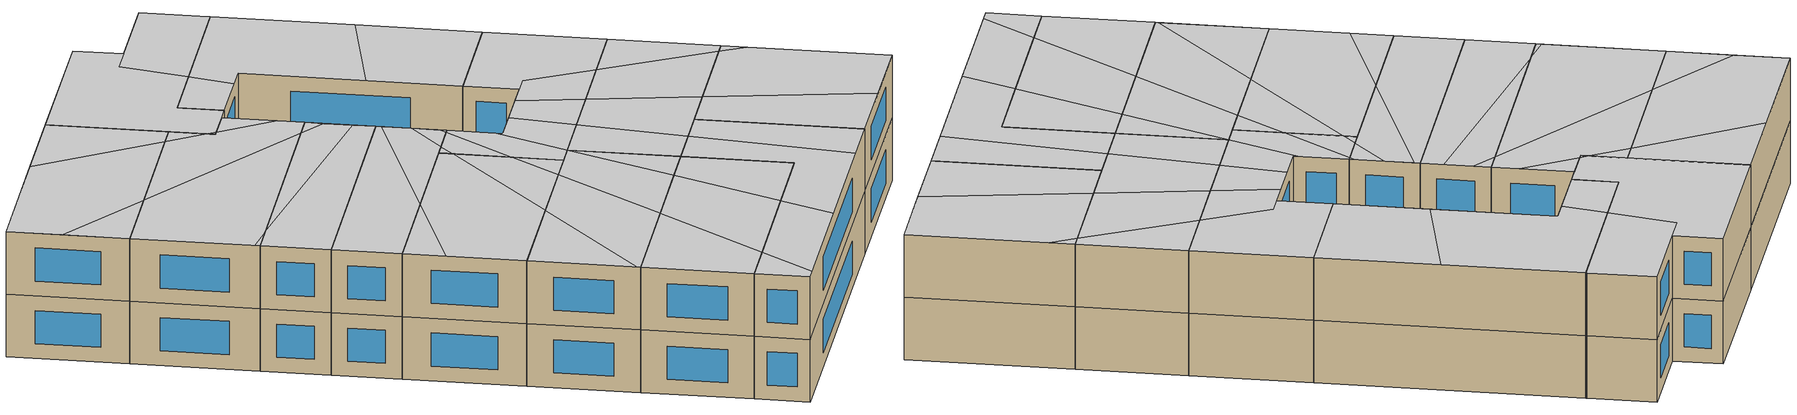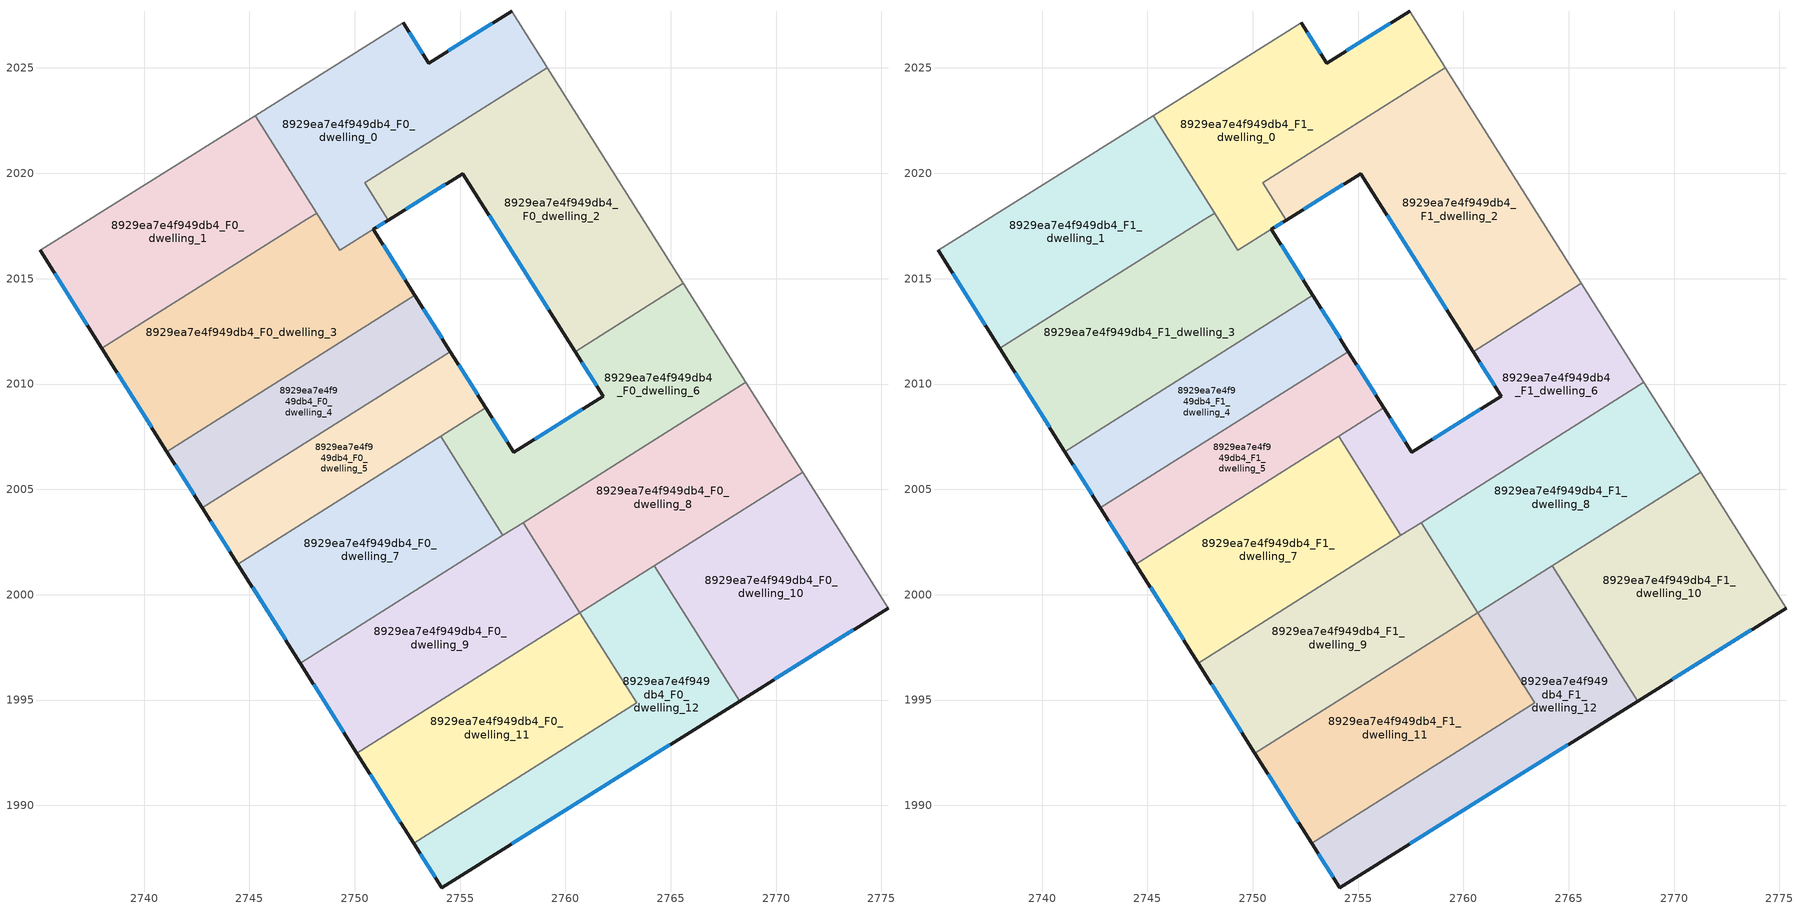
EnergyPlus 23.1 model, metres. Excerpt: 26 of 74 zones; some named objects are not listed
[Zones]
8929ea7e4f949db4_F0_dwelling_0
 floor ground (EU_floor_Construction): 2757.45,2027.7 2759.12,2025.06 2759.15,2025.02 2750.48,2019.55 2751.59,2017.78 2749.3,2016.35 2745.27,2022.74 2752.31,2027.16 2753.52,2025.24 z0
 wall outside (EU_wall_Construction): 2757.45,2027.7 2753.52,2025.24 2752.31,2027.16 / 2750.89,2017.34 2751.59,2017.78 z0:3
 wall adiabatic (EU_wall_Construction): 2752.31,2027.16 2745.27,2022.74 / 2759.15,2025.02 2759.12,2025.06 2757.45,2027.7 z0:3
 wall to 8929ea7e4f949db4_F0_dwelling_2 (EU_wall_Construction): 2751.59,2017.78 2750.48,2019.55 2759.15,2025.02 z0:3
 wall to 8929ea7e4f949db4_F0_dwelling_3 (EU_wall_Construction): 2748.19,2018.11 2749.3,2016.35 2750.89,2017.34 z0:3
 wall to 8929ea7e4f949db4_F0_dwelling_1 (EU_wall_Construction): 2745.27,2022.74 2748.19,2018.11 z0:3
 window (EU_Window_Construction): 2753.23,2025.69 2752.6,2026.7 / 2756.53,2027.12 2754.44,2025.81 / 2751.05,2017.44 2751.43,2017.68 z0.7:2.3
8929ea7e4f949db4_F0_dwelling_1
 floor ground (EU_floor_Construction): 2745.27,2022.74 2748.19,2018.11 2738,2011.69 2735.06,2016.35 z0
 wall outside (EU_wall_Construction): 2735.06,2016.35 2738,2011.69 z0:3
 wall adiabatic (EU_wall_Construction): 2745.27,2022.74 2735.06,2016.35 z0:3
 wall to 8929ea7e4f949db4_F0_dwelling_3 (EU_wall_Construction): 2738,2011.69 2747.72,2017.82 / 2747.73,2017.82 2748.19,2018.11 z0:3
 window (EU_Window_Construction): 2735.75,2015.26 2737.31,2012.79 z0.7:2.3
8929ea7e4f949db4_F0_dwelling_10
 floor ground (EU_floor_Construction): 2771.26,2005.8 2775.31,1999.37 2768.27,1994.95 2764.22,2001.37 z0
 wall outside (EU_wall_Construction): 2768.27,1994.95 2775.31,1999.37 z0:3
 wall to 8929ea7e4f949db4_F0_dwelling_12 (EU_wall_Construction): 2764.22,2001.37 2768.27,1994.95 z0:3
 wall adiabatic (EU_wall_Construction): 2775.31,1999.37 2771.26,2005.8 z0:3
 wall to 8929ea7e4f949db4_F0_dwelling_8 (EU_wall_Construction): 2771.26,2005.8 2764.22,2001.37 z0:3
 window (EU_Window_Construction): 2769.92,1995.99 2773.66,1998.33 z0.7:2.3
8929ea7e4f949db4_F0_dwelling_11
 floor ground (EU_floor_Construction): 2760.68,1999.14 2763.38,1994.87 2752.8,1988.2 2750.11,1992.48 z0
 wall outside (EU_wall_Construction): 2750.11,1992.48 2752.8,1988.2 z0:3
 wall to 8929ea7e4f949db4_F0_dwelling_12 (EU_wall_Construction): 2752.8,1988.2 2763.38,1994.87 2760.68,1999.14 z0:3
 wall to 8929ea7e4f949db4_F0_dwelling_9 (EU_wall_Construction): 2760.68,1999.14 2750.11,1992.48 z0:3
 window (EU_Window_Construction): 2750.74,1991.47 2752.17,1989.21 z0.7:2.3
8929ea7e4f949db4_F0_dwelling_12
 floor ground (EU_floor_Construction): 2764.22,2001.37 2768.27,1994.95 2754.13,1986.09 2752.8,1988.2 2763.38,1994.87 2760.68,1999.14 z0
 wall outside (EU_wall_Construction): 2752.8,1988.2 2754.13,1986.09 2768.27,1994.95 z0:3
 wall to 8929ea7e4f949db4_F0_dwelling_8 (EU_wall_Construction): 2764.22,2001.37 2760.68,1999.14 z0:3
 window (EU_Window_Construction): 2757.45,1988.17 2764.95,1992.87 / 2753.11,1987.71 2753.82,1986.59 z0.7:2.3
8929ea7e4f949db4_F0_dwelling_2
 floor ground (EU_floor_Construction): 2759.15,2025.02 2765.6,2014.77 2760.47,2011.54 2755.14,2019.99 2751.59,2017.78 2750.48,2019.55 z0
 wall outside (EU_wall_Construction): 2751.59,2017.78 2755.14,2019.99 2760.47,2011.54 z0:3
 wall to 8929ea7e4f949db4_F0_dwelling_6 (EU_wall_Construction): 2760.47,2011.54 2765.6,2014.77 z0:3
 wall adiabatic (EU_wall_Construction): 2765.6,2014.77 2759.15,2025.02 z0:3
 window (EU_Window_Construction): 2756.39,2018.01 2759.21,2013.52 / 2752.43,2018.3 2754.3,2019.47 z0.7:2.3
8929ea7e4f949db4_F0_dwelling_3
 floor ground (EU_floor_Construction): 2750.89,2017.34 2752.86,2014.21 2741.09,2006.79 2738,2011.69 2747.72,2017.82 2748.19,2018.11 2749.3,2016.35 z0
 wall outside (EU_wall_Construction): 2752.86,2014.21 2750.89,2017.34 / 2738,2011.69 2741.09,2006.79 z0:3
 wall to 8929ea7e4f949db4_F0_dwelling_4 (EU_wall_Construction): 2741.09,2006.79 2752.86,2014.21 z0:3
 window (EU_Window_Construction): 2752.4,2014.94 2751.35,2016.6 / 2738.72,2010.54 2740.36,2007.94 z0.7:2.3
8929ea7e4f949db4_F0_dwelling_4
 floor ground (EU_floor_Construction): 2752.86,2014.21 2754.54,2011.54 2742.77,2004.12 2741.09,2006.79 z0
 wall outside (EU_wall_Construction): 2741.09,2006.79 2742.77,2004.12 / 2754.54,2011.54 2752.86,2014.21 z0:3
 wall to 8929ea7e4f949db4_F0_dwelling_5 (EU_wall_Construction): 2742.77,2004.12 2754.54,2011.54 z0:3
 window (EU_Window_Construction): 2741.48,2006.16 2742.37,2004.75 / 2754.15,2012.17 2753.25,2013.58 z0.7:2.3
8929ea7e4f949db4_F0_dwelling_5
 floor ground (EU_floor_Construction): 2754.54,2011.54 2756.23,2008.87 2744.45,2001.45 2742.77,2004.12 z0
 wall outside (EU_wall_Construction): 2742.77,2004.12 2744.45,2001.45 / 2756.23,2008.87 2754.54,2011.54 z0:3
 wall to 8929ea7e4f949db4_F0_dwelling_7 (EU_wall_Construction): 2744.45,2001.45 2754.08,2007.51 z0:3
 wall to 8929ea7e4f949db4_F0_dwelling_6 (EU_wall_Construction): 2754.08,2007.51 2756.23,2008.87 z0:3
 window (EU_Window_Construction): 2743.17,2003.49 2744.06,2002.07 / 2755.83,2009.49 2754.94,2010.91 z0.7:2.3
8929ea7e4f949db4_F0_dwelling_6
 floor ground (EU_floor_Construction): 2765.6,2014.77 2768.56,2010.08 2757.04,2002.81 2754.08,2007.51 2756.23,2008.87 2757.55,2006.77 2761.8,2009.42 2760.47,2011.54 z0
 wall outside (EU_wall_Construction): 2760.47,2011.54 2761.8,2009.42 2757.55,2006.77 2756.23,2008.87 z0:3
 wall adiabatic (EU_wall_Construction): 2768.56,2010.08 2765.6,2014.77 z0:3
 wall to 8929ea7e4f949db4_F0_dwelling_7 (EU_wall_Construction): 2754.08,2007.51 2757.04,2002.81 z0:3
 wall to 8929ea7e4f949db4_F0_dwelling_8 (EU_wall_Construction): 2757.99,2003.41 2768.56,2010.08 z0:3
 wall to 8929ea7e4f949db4_F0_dwelling_9 (EU_wall_Construction): 2757.04,2002.81 2757.99,2003.41 z0:3
 window (EU_Window_Construction): 2760.8,2008.8 2758.55,2007.39 / 2760.78,2011.04 2761.49,2009.92 / 2757.24,2007.26 2756.54,2008.37 z0.7:2.3
8929ea7e4f949db4_F0_dwelling_7
 floor ground (EU_floor_Construction): 2754.08,2007.51 2757.04,2002.81 2747.41,1996.75 2744.45,2001.45 z0
 wall outside (EU_wall_Construction): 2744.45,2001.45 2747.41,1996.75 z0:3
 wall to 8929ea7e4f949db4_F0_dwelling_9 (EU_wall_Construction): 2747.41,1996.75 2757.04,2002.81 z0:3
 window (EU_Window_Construction): 2745.15,2000.34 2746.72,1997.85 z0.7:2.3
8929ea7e4f949db4_F0_dwelling_8
 floor ground (EU_floor_Construction): 2768.56,2010.08 2771.26,2005.8 2760.68,1999.14 2757.99,2003.41 z0
 wall to 8929ea7e4f949db4_F0_dwelling_9 (EU_wall_Construction): 2757.99,2003.41 2760.68,1999.14 z0:3
 wall adiabatic (EU_wall_Construction): 2771.26,2005.8 2768.56,2010.08 z0:3
8929ea7e4f949db4_F0_dwelling_9
 floor ground (EU_floor_Construction): 2757.99,2003.41 2760.68,1999.14 2750.11,1992.48 2747.41,1996.75 z0
 wall outside (EU_wall_Construction): 2747.41,1996.75 2750.11,1992.48 z0:3
 window (EU_Window_Construction): 2748.05,1995.75 2749.47,1993.48 z0.7:2.3
8929ea7e4f949db4_F1_dwelling_0
 floor to 8929ea7e4f949db4_F0_dwelling_0 (EU_floor_Construction): 2757.45,2027.7 2759.12,2025.06 2759.15,2025.02 2750.48,2019.55 2751.59,2017.78 2749.3,2016.35 2745.27,2022.74 2752.31,2027.16 2753.52,2025.24 z3
 wall outside (EU_wall_Construction): 2757.45,2027.7 2753.52,2025.24 2752.31,2027.16 / 2750.89,2017.34 2751.59,2017.78 z3:6
 wall adiabatic (EU_wall_Construction): 2752.31,2027.16 2745.27,2022.74 / 2759.15,2025.02 2759.12,2025.06 2757.45,2027.7 z3:6
 wall to 8929ea7e4f949db4_F1_dwelling_2 (EU_wall_Construction): 2751.59,2017.78 2750.48,2019.55 2759.15,2025.02 z3:6
 wall to 8929ea7e4f949db4_F1_dwelling_3 (EU_wall_Construction): 2748.19,2018.11 2749.3,2016.35 2750.89,2017.34 z3:6
 wall to 8929ea7e4f949db4_F1_dwelling_1 (EU_wall_Construction): 2745.27,2022.74 2748.19,2018.11 z3:6
 window (EU_Window_Construction): 2753.23,2025.69 2752.6,2026.7 / 2756.53,2027.12 2754.44,2025.81 / 2751.05,2017.44 2751.43,2017.68 z3.7:5.3
 ceiling to 8929ea7e4f949db4_F2_dwelling_1 (EU_floor_Construction): 2751.59,2017.78 2750.48,2019.55 2753.41,2021.4 2752.29,2024.47 2753.52,2025.24 2752.31,2027.16 2745.27,2022.74 2749.1,2016.66 2749.51,2016.48 z6
 ceiling to 8929ea7e4f949db4_F2_dwelling_0 (EU_floor_Construction): 2759.15,2025.02 2759.12,2025.06 2757.45,2027.7 2752.29,2024.47 2753.41,2021.4 z6
 ceiling to 8929ea7e4f949db4_F2_dwelling_2 (EU_floor_Construction): 2749.51,2016.48 2749.1,2016.66 2749.3,2016.35 z6
8929ea7e4f949db4_F1_dwelling_1
 floor to 8929ea7e4f949db4_F0_dwelling_1 (EU_floor_Construction): 2745.27,2022.74 2748.19,2018.11 2738,2011.69 2735.06,2016.35 z3
 wall outside (EU_wall_Construction): 2735.06,2016.35 2738,2011.69 z3:6
 wall adiabatic (EU_wall_Construction): 2745.27,2022.74 2735.06,2016.35 z3:6
 wall to 8929ea7e4f949db4_F1_dwelling_3 (EU_wall_Construction): 2738,2011.69 2747.72,2017.82 / 2747.73,2017.82 2748.19,2018.11 z3:6
 window (EU_Window_Construction): 2735.75,2015.26 2737.31,2012.79 z3.7:5.3
 ceiling to 8929ea7e4f949db4_F2_dwelling_2 (EU_floor_Construction): 2747.23,2017.51 2741.25,2020.22 2735.06,2016.35 2736.4,2014.23 2741.67,2014 z6
 ceiling to 8929ea7e4f949db4_F2_dwelling_1 (EU_floor_Construction): 2748.19,2018.11 2745.27,2022.74 2741.25,2020.22 2747.23,2017.51 z6
 ceiling to 8929ea7e4f949db4_F2_dwelling_3 (EU_floor_Construction): 2741.67,2014 2736.4,2014.23 2738,2011.69 z6
8929ea7e4f949db4_F1_dwelling_10
 floor to 8929ea7e4f949db4_F0_dwelling_10 (EU_floor_Construction): 2771.26,2005.8 2775.31,1999.37 2768.27,1994.95 2764.22,2001.37 z3
 wall outside (EU_wall_Construction): 2768.27,1994.95 2775.31,1999.37 z3:6
 wall to 8929ea7e4f949db4_F1_dwelling_12 (EU_wall_Construction): 2764.22,2001.37 2768.27,1994.95 z3:6
 wall adiabatic (EU_wall_Construction): 2775.31,1999.37 2771.26,2005.8 z3:6
 wall to 8929ea7e4f949db4_F1_dwelling_8 (EU_wall_Construction): 2771.26,2005.8 2764.22,2001.37 z3:6
 window (EU_Window_Construction): 2769.92,1995.99 2773.66,1998.33 z3.7:5.3
 ceiling to 8929ea7e4f949db4_F2_dwelling_10 (EU_floor_Construction): 2775.31,1999.37 2771.87,2004.82 2770.71,2005.46 2766.38,2002.73 2771.69,1997.1 z6
 ceiling to 8929ea7e4f949db4_F2_dwelling_9 (EU_floor_Construction): 2771.69,1997.1 2766.38,2002.73 2764.22,2001.37 2768.27,1994.95 z6
 ceiling to 8929ea7e4f949db4_F2_dwelling_11 (EU_floor_Construction): 2771.87,2004.82 2771.26,2005.8 2770.71,2005.46 z6
8929ea7e4f949db4_F1_dwelling_11
 floor to 8929ea7e4f949db4_F0_dwelling_11 (EU_floor_Construction): 2760.68,1999.14 2763.38,1994.87 2752.8,1988.2 2750.11,1992.48 z3
 wall outside (EU_wall_Construction): 2750.11,1992.48 2752.8,1988.2 z3:6
 wall to 8929ea7e4f949db4_F1_dwelling_12 (EU_wall_Construction): 2752.8,1988.2 2763.38,1994.87 2760.68,1999.14 z3:6
 wall to 8929ea7e4f949db4_F1_dwelling_9 (EU_wall_Construction): 2760.68,1999.14 2750.11,1992.48 z3:6
 window (EU_Window_Construction): 2750.74,1991.47 2752.17,1989.21 z3.7:5.3
 ceiling to 8929ea7e4f949db4_F2_dwelling_7 (EU_floor_Construction): 2759.75,1992.58 2758.87,1998 2755.25,1995.72 2754.87,1989.5 z6
 ceiling to 8929ea7e4f949db4_F2_dwelling_8 (EU_floor_Construction): 2763.38,1994.87 2760.68,1999.14 2758.87,1998 2759.75,1992.58 z6
 ceiling to 8929ea7e4f949db4_F2_dwelling_6 (EU_floor_Construction): 2754.87,1989.5 2755.25,1995.72 2750.11,1992.48 2752.8,1988.2 z6
8929ea7e4f949db4_F1_dwelling_12
 floor to 8929ea7e4f949db4_F0_dwelling_12 (EU_floor_Construction): 2764.22,2001.37 2768.27,1994.95 2754.13,1986.09 2752.8,1988.2 2763.38,1994.87 2760.68,1999.14 z3
 wall outside (EU_wall_Construction): 2752.8,1988.2 2754.13,1986.09 2768.27,1994.95 z3:6
 wall to 8929ea7e4f949db4_F1_dwelling_8 (EU_wall_Construction): 2764.22,2001.37 2760.68,1999.14 z3:6
 window (EU_Window_Construction): 2757.45,1988.17 2764.95,1992.87 / 2753.11,1987.71 2753.82,1986.59 z3.7:5.3
 ceiling to 8929ea7e4f949db4_F2_dwelling_8 (EU_floor_Construction): 2765.94,1993.49 2762.62,2000.36 2760.68,1999.14 2763.38,1994.87 2759.75,1992.58 2760.19,1989.89 z6
 ceiling to 8929ea7e4f949db4_F2_dwelling_7 (EU_floor_Construction): 2760.19,1989.89 2759.75,1992.58 2754.87,1989.5 2754.68,1986.43 z6
 ceiling to 8929ea7e4f949db4_F2_dwelling_6 (EU_floor_Construction): 2754.68,1986.43 2754.87,1989.5 2752.8,1988.2 2754.13,1986.09 z6
 ceiling to 8929ea7e4f949db4_F2_dwelling_9 (EU_floor_Construction): 2768.27,1994.95 2764.22,2001.37 2762.62,2000.36 2765.94,1993.49 z6
8929ea7e4f949db4_F1_dwelling_2
 floor to 8929ea7e4f949db4_F0_dwelling_2 (EU_floor_Construction): 2759.15,2025.02 2765.6,2014.77 2760.47,2011.54 2755.14,2019.99 2751.59,2017.78 2750.48,2019.55 z3
 wall outside (EU_wall_Construction): 2751.59,2017.78 2755.14,2019.99 2760.47,2011.54 z3:6
 wall to 8929ea7e4f949db4_F1_dwelling_6 (EU_wall_Construction): 2760.47,2011.54 2765.6,2014.77 z3:6
 wall adiabatic (EU_wall_Construction): 2765.6,2014.77 2759.15,2025.02 z3:6
 window (EU_Window_Construction): 2756.39,2018.01 2759.21,2013.52 / 2752.43,2018.3 2754.3,2019.47 z3.7:5.3
 ceiling to 8929ea7e4f949db4_F2_dwelling_0 (EU_floor_Construction): 2762.58,2019.57 2759.15,2025.02 2753.41,2021.4 2754.15,2019.38 2755.14,2019.99 2758.16,2015.19 z6
 ceiling to 8929ea7e4f949db4_F2_dwelling_1 (EU_floor_Construction): 2754.15,2019.38 2753.41,2021.4 2750.48,2019.55 2751.59,2017.78 z6
 ceiling to 8929ea7e4f949db4_F2_dwelling_11 (EU_floor_Construction): 2765.6,2014.77 2762.58,2019.57 2758.16,2015.19 2760.47,2011.54 z6
8929ea7e4f949db4_F1_dwelling_3
 floor to 8929ea7e4f949db4_F0_dwelling_3 (EU_floor_Construction): 2750.89,2017.34 2752.86,2014.21 2741.09,2006.79 2738,2011.69 2747.73,2017.82 2748.19,2018.11 2749.3,2016.35 z3
 wall outside (EU_wall_Construction): 2752.86,2014.21 2750.89,2017.34 / 2738,2011.69 2741.09,2006.79 z3:6
 wall to 8929ea7e4f949db4_F1_dwelling_4 (EU_wall_Construction): 2741.09,2006.79 2752.86,2014.21 z3:6
 window (EU_Window_Construction): 2752.4,2014.94 2751.35,2016.6 / 2738.72,2010.54 2740.36,2007.94 z3.7:5.3
 ceiling to 8929ea7e4f949db4_F2_dwelling_3 (EU_floor_Construction): 2751.84,2013.57 2741.67,2014 2738,2011.69 2740.95,2007.01 2742.38,2007.61 z6
 ceiling to 8929ea7e4f949db4_F2_dwelling_1 (EU_floor_Construction): 2752.2,2015.26 2750.89,2017.34 2749.51,2016.48 z6; 2749.1,2016.66 2748.19,2018.11 2747.73,2017.82 2747.23,2017.51 z6
 ceiling to 8929ea7e4f949db4_F2_dwelling_4 (EU_floor_Construction): 2742.38,2007.61 2740.95,2007.01 2741.09,2006.79 z6
 ceiling to 8929ea7e4f949db4_F2_dwelling_2 (EU_floor_Construction): 2752.86,2014.21 2752.2,2015.26 2749.51,2016.48 2749.3,2016.35 2749.1,2016.66 2747.23,2017.51 2741.67,2014 2751.84,2013.57 z6
8929ea7e4f949db4_F1_dwelling_4
 floor to 8929ea7e4f949db4_F0_dwelling_4 (EU_floor_Construction): 2752.86,2014.21 2754.54,2011.54 2742.77,2004.12 2741.09,2006.79 z3
 wall outside (EU_wall_Construction): 2741.09,2006.79 2742.77,2004.12 / 2754.54,2011.54 2752.86,2014.21 z3:6
 wall to 8929ea7e4f949db4_F1_dwelling_5 (EU_wall_Construction): 2742.77,2004.12 2754.54,2011.54 z3:6
 window (EU_Window_Construction): 2741.48,2006.16 2742.37,2004.75 / 2754.15,2012.17 2753.25,2013.58 z3.7:5.3
 ceiling to 8929ea7e4f949db4_F2_dwelling_4 (EU_floor_Construction): 2754.54,2011.54 2753.99,2012.41 2742.38,2007.61 2741.09,2006.79 2742.77,2004.12 z6
 ceiling to 8929ea7e4f949db4_F2_dwelling_3 (EU_floor_Construction): 2753.99,2012.41 2753.3,2013.51 2751.84,2013.57 2742.38,2007.61 z6
 ceiling to 8929ea7e4f949db4_F2_dwelling_2 (EU_floor_Construction): 2753.3,2013.51 2752.86,2014.21 2751.84,2013.57 z6
8929ea7e4f949db4_F1_dwelling_5
 floor to 8929ea7e4f949db4_F0_dwelling_5 (EU_floor_Construction): 2754.54,2011.54 2756.23,2008.87 2744.45,2001.45 2742.77,2004.12 z3
 wall outside (EU_wall_Construction): 2742.77,2004.12 2744.45,2001.45 / 2756.23,2008.87 2754.54,2011.54 z3:6
 wall to 8929ea7e4f949db4_F1_dwelling_7 (EU_wall_Construction): 2744.45,2001.45 2754.08,2007.51 z3:6
 wall to 8929ea7e4f949db4_F1_dwelling_6 (EU_wall_Construction): 2754.08,2007.51 2756.23,2008.87 z3:6
 window (EU_Window_Construction): 2743.17,2003.49 2744.06,2002.07 / 2755.83,2009.49 2754.94,2010.91 z3.7:5.3
 ceiling to 8929ea7e4f949db4_F2_dwelling_5 (EU_floor_Construction): 2754.68,2007.89 2755.38,2010.21 2754.69,2011.31 2749.2,2004.44 z6
 ceiling to 8929ea7e4f949db4_F2_dwelling_4 (EU_floor_Construction): 2749.2,2004.44 2754.69,2011.31 2754.54,2011.54 2742.77,2004.12 2744.45,2001.45 z6
 ceiling to 8929ea7e4f949db4_F2_dwelling_7 (EU_floor_Construction): 2756.23,2008.87 2756.08,2009.1 2756.06,2008.76 z6
 ceiling to 8929ea7e4f949db4_F2_dwelling_6 (EU_floor_Construction): 2756.06,2008.76 2756.08,2009.1 2755.38,2010.21 2754.68,2007.89 z6
8929ea7e4f949db4_F1_dwelling_6
 floor to 8929ea7e4f949db4_F0_dwelling_6 (EU_floor_Construction): 2765.6,2014.77 2768.56,2010.08 2757.04,2002.81 2754.08,2007.51 2756.23,2008.87 2757.55,2006.77 2761.8,2009.42 2760.47,2011.54 z3
 wall outside (EU_wall_Construction): 2760.47,2011.54 2761.8,2009.42 2757.55,2006.77 2756.23,2008.87 z3:6
 wall adiabatic (EU_wall_Construction): 2768.56,2010.08 2765.6,2014.77 z3:6
 wall to 8929ea7e4f949db4_F1_dwelling_7 (EU_wall_Construction): 2754.08,2007.51 2757.04,2002.81 z3:6
 wall to 8929ea7e4f949db4_F1_dwelling_8 (EU_wall_Construction): 2757.99,2003.41 2768.56,2010.08 z3:6
 wall to 8929ea7e4f949db4_F1_dwelling_9 (EU_wall_Construction): 2757.04,2002.81 2757.99,2003.41 z3:6
 window (EU_Window_Construction): 2760.8,2008.8 2758.55,2007.39 / 2760.78,2011.04 2761.49,2009.92 / 2757.24,2007.26 2756.54,2008.37 z3.7:5.3
 ceiling to 8929ea7e4f949db4_F2_dwelling_11 (EU_floor_Construction): 2768.56,2010.08 2765.6,2014.77 2760.47,2011.54 2761.8,2009.42 2762.61,2009.92 2765.66,2008.25 z6
 ceiling to 8929ea7e4f949db4_F2_dwelling_10 (EU_floor_Construction): 2765.66,2008.25 2762.61,2009.92 2760.77,2008.78 2760.71,2008.74 2762.85,2006.48 z6
 ceiling to 8929ea7e4f949db4_F2_dwelling_7 (EU_floor_Construction): 2757.98,2003.41 2757.38,2007.03 2756.23,2008.87 2756.06,2008.76 2755.81,2004.76 2757.04,2002.81 z6
 ceiling to 8929ea7e4f949db4_F2_dwelling_6 (EU_floor_Construction): 2755.81,2004.76 2756.06,2008.76 2754.68,2007.89 2754.41,2006.99 z6
 ceiling to 8929ea7e4f949db4_F2_dwelling_8 (EU_floor_Construction): 2760.41,2004.94 2759.08,2007.72 2757.55,2006.77 2757.38,2007.03 2757.98,2003.41 z6
 ceiling to 8929ea7e4f949db4_F2_dwelling_5 (EU_floor_Construction): 2754.41,2006.99 2754.68,2007.89 2754.08,2007.51 z6
 ceiling to 8929ea7e4f949db4_F2_dwelling_9 (EU_floor_Construction): 2762.85,2006.48 2760.71,2008.74 2759.08,2007.72 2760.41,2004.94 z6
8929ea7e4f949db4_F1_dwelling_7
 floor to 8929ea7e4f949db4_F0_dwelling_7 (EU_floor_Construction): 2754.08,2007.51 2757.04,2002.81 2747.41,1996.75 2744.45,2001.45 z3
 wall outside (EU_wall_Construction): 2744.45,2001.45 2747.41,1996.75 z3:6
 wall to 8929ea7e4f949db4_F1_dwelling_9 (EU_wall_Construction): 2747.41,1996.75 2757.04,2002.81 z3:6
 window (EU_Window_Construction): 2745.15,2000.34 2746.72,1997.85 z3.7:5.3
 ceiling to 8929ea7e4f949db4_F2_dwelling_5 (EU_floor_Construction): 2752.22,1999.78 2754.41,2006.99 2754.08,2007.51 2749.2,2004.44 2745.49,1999.8 2747.41,1996.75 z6
 ceiling to 8929ea7e4f949db4_F2_dwelling_6 (EU_floor_Construction): 2755.64,2001.93 2755.81,2004.76 2754.41,2006.99 2752.22,1999.78 z6
 ceiling to 8929ea7e4f949db4_F2_dwelling_4 (EU_floor_Construction): 2745.49,1999.8 2749.2,2004.44 2744.45,2001.45 z6
 ceiling to 8929ea7e4f949db4_F2_dwelling_7 (EU_floor_Construction): 2757.04,2002.81 2755.81,2004.76 2755.64,2001.93 z6
8929ea7e4f949db4_F1_dwelling_8
 floor to 8929ea7e4f949db4_F0_dwelling_8 (EU_floor_Construction): 2768.56,2010.08 2771.26,2005.8 2760.68,1999.14 2757.99,2003.41 z3
 wall to 8929ea7e4f949db4_F1_dwelling_9 (EU_wall_Construction): 2757.99,2003.41 2760.68,1999.14 z3:6
 wall adiabatic (EU_wall_Construction): 2771.26,2005.8 2768.56,2010.08 z3:6
 ceiling adiabatic (EU_roof_Construction): 2766.38,2002.73 2762.85,2006.48 2760.41,2004.94 2762.62,2000.36 z6
 ceiling to 8929ea7e4f949db4_F2_dwelling_10 (EU_floor_Construction): 2770.71,2005.46 2765.66,2008.25 2762.85,2006.48 2766.38,2002.73 z6
 ceiling to 8929ea7e4f949db4_F2_dwelling_11 (EU_floor_Construction): 2771.26,2005.8 2768.56,2010.08 2765.66,2008.25 2770.71,2005.46 z6
 ceiling to 8929ea7e4f949db4_F2_dwelling_8 (EU_floor_Construction): 2762.62,2000.36 2760.41,2004.94 2757.99,2003.41 2760.68,1999.14 z6
8929ea7e4f949db4_F1_dwelling_9
 floor to 8929ea7e4f949db4_F0_dwelling_9 (EU_floor_Construction): 2757.99,2003.41 2760.68,1999.14 2750.11,1992.48 2747.41,1996.75 z3
 wall outside (EU_wall_Construction): 2747.41,1996.75 2750.11,1992.48 z3:6
 window (EU_Window_Construction): 2748.05,1995.75 2749.47,1993.48 z3.7:5.3
 ceiling to 8929ea7e4f949db4_F2_dwelling_6 (EU_floor_Construction): 2755.25,1995.72 2755.64,2001.93 2752.22,1999.78 2750.04,1992.58 2750.11,1992.48 z6
 ceiling to 8929ea7e4f949db4_F2_dwelling_7 (EU_floor_Construction): 2758.87,1998 2757.98,2003.41 2755.64,2001.93 2755.25,1995.72 z6
 ceiling to 8929ea7e4f949db4_F2_dwelling_5 (EU_floor_Construction): 2750.04,1992.58 2752.22,1999.78 2747.41,1996.75 z6
 ceiling to 8929ea7e4f949db4_F2_dwelling_8 (EU_floor_Construction): 2760.68,1999.14 2757.99,2003.41 2757.98,2003.41 2758.87,1998 z6
[Building]
EU S2 Campaign: North Axis=0; Terrain=City; Solar Distribution=FullExterior
[Site:Location]
Budapest.Ferenc.Liszt.Intl.AP: Latitude=47.437; Longitude=19.256; Time Zone=1; Elevation=185
[SizingPeriod:WeatherFileDays]
AnnualSizingPeriod: Begin Month=1; Begin Day of Month=1; End Month=12; End Day of Month=31; Day of Week for Start Day=Monday; Use Weather File Daylight Saving Period=No; Use Weather File Rain and Snow Indicators=No
[MATERIAL]
EU_InternalMass_Material: Roughness=MediumRough; Thickness=0.1; Conductivity=1; Density=1800; Specific Heat=900; Thermal Absorptance=0.9; Solar Absorptance=0.7; Visible Absorptance=0.7
[MATERIAL:NOMASS] Roughness=MediumRough; Thermal Absorptance=0.9; Solar Absorptance=0.7; Visible Absorptance=0.7
Name | Thermal Resistance
EU_wall_NoMass | 0.832559
EU_roof_NoMass | 1.39638
EU_floor_NoMass | 0.872794
[WINDOWMATERIAL:SIMPLEGLAZINGSYSTEM]
EU_Window_SimpleGlazing: UFactor=2.79869; Solar Heat Gain Coefficient=0.75; Visible Transmittance=0.75
[CONSTRUCTION]
EU_wall_Construction: EU_wall_NoMass
EU_roof_Construction: EU_roof_NoMass
EU_floor_Construction: EU_floor_NoMass
EU_Window_Construction: EU_Window_SimpleGlazing
EU_InternalMass_Construction: EU_InternalMass_Material
[ZONE] Type=1; Multiplier=1; Ceiling Height=autocalculate; Floor Area=autocalculate; Part of Total Floor Area=Yes
Name | Volume
8929ea7e4f949db4_F0_dwelling_0; 8929ea7e4f949db4_F1_dwelling_0 | 197.413
8929ea7e4f949db4_F0_dwelling_1; 8929ea7e4f949db4_F1_dwelling_1 | 198.397
8929ea7e4f949db4_F0_dwelling_10; 8929ea7e4f949db4_F1_dwelling_10 | 189.42
8929ea7e4f949db4_F0_dwelling_11; 8929ea7e4f949db4_F1_dwelling_11 | 189.442
8929ea7e4f949db4_F0_dwelling_12; 8929ea7e4f949db4_F1_dwelling_12 | 189.415
8929ea7e4f949db4_F0_dwelling_2; 8929ea7e4f949db4_F1_dwelling_2 | 246.957
8929ea7e4f949db4_F0_dwelling_3 | 229.999
8929ea7e4f949db4_F1_dwelling_3 | 230.006
8929ea7e4f949db4_F0_dwelling_4; 8929ea7e4f949db4_F1_dwelling_4 | 131.869
8929ea7e4f949db4_F0_dwelling_5; 8929ea7e4f949db4_F1_dwelling_5 | 131.853
8929ea7e4f949db4_F0_dwelling_6; 8929ea7e4f949db4_F1_dwelling_6; 8929ea7e4f949db4_F0_dwelling_8; 8929ea7e4f949db4_F1_dwelling_8 | 189.423
8929ea7e4f949db4_F0_dwelling_7; 8929ea7e4f949db4_F1_dwelling_7 | 189.427
8929ea7e4f949db4_F0_dwelling_9; 8929ea7e4f949db4_F1_dwelling_9 | 189.41
[INTERNALMASS] Construction=EU_InternalMass_Construction
Name | Zone or ZoneList | Surface Area
8929ea7e4f949db4_F0_dwelling_0_EU_InternalMass | 8929ea7e4f949db4_F0_dwelling_0 | 65.8052
8929ea7e4f949db4_F0_dwelling_1_EU_InternalMass | 8929ea7e4f949db4_F0_dwelling_1 | 66.1325
8929ea7e4f949db4_F0_dwelling_2_EU_InternalMass | 8929ea7e4f949db4_F0_dwelling_2 | 82.3215
8929ea7e4f949db4_F0_dwelling_3_EU_InternalMass | 8929ea7e4f949db4_F0_dwelling_3 | 76.666
8929ea7e4f949db4_F0_dwelling_4_EU_InternalMass | 8929ea7e4f949db4_F0_dwelling_4 | 43.9561
8929ea7e4f949db4_F0_dwelling_5_EU_InternalMass | 8929ea7e4f949db4_F0_dwelling_5 | 43.9511
8929ea7e4f949db4_F0_dwelling_6_EU_InternalMass | 8929ea7e4f949db4_F0_dwelling_6 | 63.1394
8929ea7e4f949db4_F0_dwelling_7_EU_InternalMass | 8929ea7e4f949db4_F0_dwelling_7 | 63.1424
8929ea7e4f949db4_F0_dwelling_8_EU_InternalMass | 8929ea7e4f949db4_F0_dwelling_8 | 63.1389
8929ea7e4f949db4_F0_dwelling_9_EU_InternalMass | 8929ea7e4f949db4_F0_dwelling_9 | 63.1378
8929ea7e4f949db4_F0_dwelling_10_EU_InternalMass | 8929ea7e4f949db4_F0_dwelling_10 | 63.1402
8929ea7e4f949db4_F0_dwelling_11_EU_InternalMass | 8929ea7e4f949db4_F0_dwelling_11 | 63.1473
8929ea7e4f949db4_F0_dwelling_12_EU_InternalMass | 8929ea7e4f949db4_F0_dwelling_12 | 63.1383
8929ea7e4f949db4_F1_dwelling_0_EU_InternalMass | 8929ea7e4f949db4_F1_dwelling_0 | 65.8052
8929ea7e4f949db4_F1_dwelling_1_EU_InternalMass | 8929ea7e4f949db4_F1_dwelling_1 | 66.1325
8929ea7e4f949db4_F1_dwelling_2_EU_InternalMass | 8929ea7e4f949db4_F1_dwelling_2 | 82.3215
8929ea7e4f949db4_F1_dwelling_3_EU_InternalMass | 8929ea7e4f949db4_F1_dwelling_3 | 76.666
8929ea7e4f949db4_F1_dwelling_4_EU_InternalMass | 8929ea7e4f949db4_F1_dwelling_4 | 43.9561
8929ea7e4f949db4_F1_dwelling_5_EU_InternalMass | 8929ea7e4f949db4_F1_dwelling_5 | 43.9511
8929ea7e4f949db4_F1_dwelling_6_EU_InternalMass | 8929ea7e4f949db4_F1_dwelling_6 | 63.1394
8929ea7e4f949db4_F1_dwelling_7_EU_InternalMass | 8929ea7e4f949db4_F1_dwelling_7 | 63.1424
8929ea7e4f949db4_F1_dwelling_8_EU_InternalMass | 8929ea7e4f949db4_F1_dwelling_8 | 63.1389
8929ea7e4f949db4_F1_dwelling_9_EU_InternalMass | 8929ea7e4f949db4_F1_dwelling_9 | 63.1378
8929ea7e4f949db4_F1_dwelling_10_EU_InternalMass | 8929ea7e4f949db4_F1_dwelling_10 | 63.1402
8929ea7e4f949db4_F1_dwelling_11_EU_InternalMass | 8929ea7e4f949db4_F1_dwelling_11 | 63.1473
8929ea7e4f949db4_F1_dwelling_12_EU_InternalMass | 8929ea7e4f949db4_F1_dwelling_12 | 63.1383
[OTHEREQUIPMENT] Fuel Type=Electricity; Design Level Calculation Method=Watts/Area; Power per Zone Floor Area=1; Fraction Latent=0; Fraction Radiant=0; Fraction Lost=0; Carbon Dioxide Generation Rate=0; EndUse Subcategory=EU_Step8_InternalGains
Name | Zone or ZoneList or Space or SpaceList | Schedule
EU_Step8_InternalGain_8929ea7e4f949db4_F0_dwelling_0_f000 | 8929ea7e4f949db4_F0_dwelling_0 | EU_Step8_GainSchedule_8929ea7e4f949db4_F0_dwelling_0_f000
EU_Step8_InternalGain_8929ea7e4f949db4_F0_dwelling_1_f000 | 8929ea7e4f949db4_F0_dwelling_1 | EU_Step8_GainSchedule_8929ea7e4f949db4_F0_dwelling_1_f000
EU_Step8_InternalGain_8929ea7e4f949db4_F0_dwelling_2_f000 | 8929ea7e4f949db4_F0_dwelling_2 | EU_Step8_GainSchedule_8929ea7e4f949db4_F0_dwelling_2_f000
EU_Step8_InternalGain_8929ea7e4f949db4_F0_dwelling_3_f000 | 8929ea7e4f949db4_F0_dwelling_3 | EU_Step8_GainSchedule_8929ea7e4f949db4_F0_dwelling_3_f000
EU_Step8_InternalGain_8929ea7e4f949db4_F0_dwelling_4_f000 | 8929ea7e4f949db4_F0_dwelling_4 | EU_Step8_GainSchedule_8929ea7e4f949db4_F0_dwelling_4_f000
EU_Step8_InternalGain_8929ea7e4f949db4_F0_dwelling_5_f000 | 8929ea7e4f949db4_F0_dwelling_5 | EU_Step8_GainSchedule_8929ea7e4f949db4_F0_dwelling_5_f000
EU_Step8_InternalGain_8929ea7e4f949db4_F0_dwelling_6_f000 | 8929ea7e4f949db4_F0_dwelling_6 | EU_Step8_GainSchedule_8929ea7e4f949db4_F0_dwelling_6_f000
EU_Step8_InternalGain_8929ea7e4f949db4_F0_dwelling_7_f000 | 8929ea7e4f949db4_F0_dwelling_7 | EU_Step8_GainSchedule_8929ea7e4f949db4_F0_dwelling_7_f000
EU_Step8_InternalGain_8929ea7e4f949db4_F0_dwelling_8_f000 | 8929ea7e4f949db4_F0_dwelling_8 | EU_Step8_GainSchedule_8929ea7e4f949db4_F0_dwelling_8_f000
EU_Step8_InternalGain_8929ea7e4f949db4_F0_dwelling_9_f000 | 8929ea7e4f949db4_F0_dwelling_9 | EU_Step8_GainSchedule_8929ea7e4f949db4_F0_dwelling_9_f000
EU_Step8_InternalGain_8929ea7e4f949db4_F0_dwelling_10_f000 | 8929ea7e4f949db4_F0_dwelling_10 | EU_Step8_GainSchedule_8929ea7e4f949db4_F0_dwelling_10_f000
EU_Step8_InternalGain_8929ea7e4f949db4_F0_dwelling_11_f000 | 8929ea7e4f949db4_F0_dwelling_11 | EU_Step8_GainSchedule_8929ea7e4f949db4_F0_dwelling_11_f000
EU_Step8_InternalGain_8929ea7e4f949db4_F0_dwelling_12_f000 | 8929ea7e4f949db4_F0_dwelling_12 | EU_Step8_GainSchedule_8929ea7e4f949db4_F0_dwelling_12_f000
EU_Step8_InternalGain_8929ea7e4f949db4_F1_dwelling_0_f000 | 8929ea7e4f949db4_F1_dwelling_0 | EU_Step8_GainSchedule_8929ea7e4f949db4_F1_dwelling_0_f000
EU_Step8_InternalGain_8929ea7e4f949db4_F1_dwelling_1_f000 | 8929ea7e4f949db4_F1_dwelling_1 | EU_Step8_GainSchedule_8929ea7e4f949db4_F1_dwelling_1_f000
EU_Step8_InternalGain_8929ea7e4f949db4_F1_dwelling_2_f000 | 8929ea7e4f949db4_F1_dwelling_2 | EU_Step8_GainSchedule_8929ea7e4f949db4_F1_dwelling_2_f000
EU_Step8_InternalGain_8929ea7e4f949db4_F1_dwelling_3_f000 | 8929ea7e4f949db4_F1_dwelling_3 | EU_Step8_GainSchedule_8929ea7e4f949db4_F1_dwelling_3_f000
EU_Step8_InternalGain_8929ea7e4f949db4_F1_dwelling_4_f000 | 8929ea7e4f949db4_F1_dwelling_4 | EU_Step8_GainSchedule_8929ea7e4f949db4_F1_dwelling_4_f000
EU_Step8_InternalGain_8929ea7e4f949db4_F1_dwelling_5_f000 | 8929ea7e4f949db4_F1_dwelling_5 | EU_Step8_GainSchedule_8929ea7e4f949db4_F1_dwelling_5_f000
EU_Step8_InternalGain_8929ea7e4f949db4_F1_dwelling_6_f000 | 8929ea7e4f949db4_F1_dwelling_6 | EU_Step8_GainSchedule_8929ea7e4f949db4_F1_dwelling_6_f000
EU_Step8_InternalGain_8929ea7e4f949db4_F1_dwelling_7_f000 | 8929ea7e4f949db4_F1_dwelling_7 | EU_Step8_GainSchedule_8929ea7e4f949db4_F1_dwelling_7_f000
EU_Step8_InternalGain_8929ea7e4f949db4_F1_dwelling_8_f000 | 8929ea7e4f949db4_F1_dwelling_8 | EU_Step8_GainSchedule_8929ea7e4f949db4_F1_dwelling_8_f000
EU_Step8_InternalGain_8929ea7e4f949db4_F1_dwelling_9_f000 | 8929ea7e4f949db4_F1_dwelling_9 | EU_Step8_GainSchedule_8929ea7e4f949db4_F1_dwelling_9_f000
EU_Step8_InternalGain_8929ea7e4f949db4_F1_dwelling_10_f000 | 8929ea7e4f949db4_F1_dwelling_10 | EU_Step8_GainSchedule_8929ea7e4f949db4_F1_dwelling_10_f000
EU_Step8_InternalGain_8929ea7e4f949db4_F1_dwelling_11_f000 | 8929ea7e4f949db4_F1_dwelling_11 | EU_Step8_GainSchedule_8929ea7e4f949db4_F1_dwelling_11_f000
EU_Step8_InternalGain_8929ea7e4f949db4_F1_dwelling_12_f000 | 8929ea7e4f949db4_F1_dwelling_12 | EU_Step8_GainSchedule_8929ea7e4f949db4_F1_dwelling_12_f000
[ZONEVENTILATION:DESIGNFLOWRATE] Schedule=EU_AlwaysOn; Design Flow Rate Calculation Method=AirChanges/Hour; Air Changes per Hour=0.475469; Ventilation Type=Natural; Fan Pressure Rise=0; Fan Total Efficiency=1; Constant Term Coefficient=1; Temperature Term Coefficient=0; Velocity Term Coefficient=0; Velocity Squared Term Coefficient=0; Minimum Indoor Temperature=-100; Maximum Indoor Temperature=100; Delta Temperature=-100; Minimum Outdoor Temperature=-100; Maximum Outdoor Temperature=100; Maximum Wind Speed=40
Name | Zone or ZoneList or Space or SpaceList
EU_ConstantAir_8929ea7e4f949db4_F0_dwelling_0 | 8929ea7e4f949db4_F0_dwelling_0
EU_ConstantAir_8929ea7e4f949db4_F0_dwelling_1 | 8929ea7e4f949db4_F0_dwelling_1
EU_ConstantAir_8929ea7e4f949db4_F0_dwelling_2 | 8929ea7e4f949db4_F0_dwelling_2
EU_ConstantAir_8929ea7e4f949db4_F0_dwelling_3 | 8929ea7e4f949db4_F0_dwelling_3
EU_ConstantAir_8929ea7e4f949db4_F0_dwelling_4 | 8929ea7e4f949db4_F0_dwelling_4
EU_ConstantAir_8929ea7e4f949db4_F0_dwelling_5 | 8929ea7e4f949db4_F0_dwelling_5
EU_ConstantAir_8929ea7e4f949db4_F0_dwelling_6 | 8929ea7e4f949db4_F0_dwelling_6
EU_ConstantAir_8929ea7e4f949db4_F0_dwelling_7 | 8929ea7e4f949db4_F0_dwelling_7
EU_ConstantAir_8929ea7e4f949db4_F0_dwelling_8 | 8929ea7e4f949db4_F0_dwelling_8
EU_ConstantAir_8929ea7e4f949db4_F0_dwelling_9 | 8929ea7e4f949db4_F0_dwelling_9
EU_ConstantAir_8929ea7e4f949db4_F0_dwelling_10 | 8929ea7e4f949db4_F0_dwelling_10
EU_ConstantAir_8929ea7e4f949db4_F0_dwelling_11 | 8929ea7e4f949db4_F0_dwelling_11
EU_ConstantAir_8929ea7e4f949db4_F0_dwelling_12 | 8929ea7e4f949db4_F0_dwelling_12
EU_ConstantAir_8929ea7e4f949db4_F1_dwelling_0 | 8929ea7e4f949db4_F1_dwelling_0
EU_ConstantAir_8929ea7e4f949db4_F1_dwelling_1 | 8929ea7e4f949db4_F1_dwelling_1
EU_ConstantAir_8929ea7e4f949db4_F1_dwelling_2 | 8929ea7e4f949db4_F1_dwelling_2
EU_ConstantAir_8929ea7e4f949db4_F1_dwelling_3 | 8929ea7e4f949db4_F1_dwelling_3
EU_ConstantAir_8929ea7e4f949db4_F1_dwelling_4 | 8929ea7e4f949db4_F1_dwelling_4
EU_ConstantAir_8929ea7e4f949db4_F1_dwelling_5 | 8929ea7e4f949db4_F1_dwelling_5
EU_ConstantAir_8929ea7e4f949db4_F1_dwelling_6 | 8929ea7e4f949db4_F1_dwelling_6
EU_ConstantAir_8929ea7e4f949db4_F1_dwelling_7 | 8929ea7e4f949db4_F1_dwelling_7
EU_ConstantAir_8929ea7e4f949db4_F1_dwelling_8 | 8929ea7e4f949db4_F1_dwelling_8
EU_ConstantAir_8929ea7e4f949db4_F1_dwelling_9 | 8929ea7e4f949db4_F1_dwelling_9
EU_ConstantAir_8929ea7e4f949db4_F1_dwelling_10 | 8929ea7e4f949db4_F1_dwelling_10
EU_ConstantAir_8929ea7e4f949db4_F1_dwelling_11 | 8929ea7e4f949db4_F1_dwelling_11
EU_ConstantAir_8929ea7e4f949db4_F1_dwelling_12 | 8929ea7e4f949db4_F1_dwelling_12
[HVACTEMPLATE:THERMOSTAT] Constant Heating Setpoint=20; Constant Cooling Setpoint=50
EU_HeatOnly_8929ea7e4f949db4_F0_dwelling_0; EU_HeatOnly_8929ea7e4f949db4_F0_dwelling_1; EU_HeatOnly_8929ea7e4f949db4_F0_dwelling_2; EU_HeatOnly_8929ea7e4f949db4_F0_dwelling_3; EU_HeatOnly_8929ea7e4f949db4_F0_dwelling_4; EU_HeatOnly_8929ea7e4f949db4_F0_dwelling_5; EU_HeatOnly_8929ea7e4f949db4_F0_dwelling_6; EU_HeatOnly_8929ea7e4f949db4_F0_dwelling_7; EU_HeatOnly_8929ea7e4f949db4_F0_dwelling_8; EU_HeatOnly_8929ea7e4f949db4_F0_dwelling_9; EU_HeatOnly_8929ea7e4f949db4_F0_dwelling_10; EU_HeatOnly_8929ea7e4f949db4_F0_dwelling_11; EU_HeatOnly_8929ea7e4f949db4_F0_dwelling_12; EU_HeatOnly_8929ea7e4f949db4_F1_dwelling_0; EU_HeatOnly_8929ea7e4f949db4_F1_dwelling_1; EU_HeatOnly_8929ea7e4f949db4_F1_dwelling_2; EU_HeatOnly_8929ea7e4f949db4_F1_dwelling_3; EU_HeatOnly_8929ea7e4f949db4_F1_dwelling_4; EU_HeatOnly_8929ea7e4f949db4_F1_dwelling_5; EU_HeatOnly_8929ea7e4f949db4_F1_dwelling_6
[HVACTEMPLATE:ZONE:IDEALLOADSAIRSYSTEM] System Availability Schedule=EU_AlwaysOn; Maximum Heating Supply Air Temperature=50; Minimum Cooling Supply Air Temperature=13; Maximum Heating Supply Air Humidity Ratio=0.0156; Minimum Cooling Supply Air Humidity Ratio=0.0077; Heating Limit=NoLimit; Cooling Limit=NoLimit; Heating Availability Schedule=EU_AlwaysOn; Cooling Availability Schedule=EU_CoolingOff; Dehumidification Control Type=ConstantSensibleHeatRatio; Cooling Sensible Heat Ratio=0.7; Dehumidification Setpoint=60; Humidification Control Type=None; Humidification Setpoint=30; Outdoor Air Method=None; Outdoor Air Flow Rate per Person=0.00944; Outdoor Air Flow Rate per Zone Floor Area=0; Outdoor Air Flow Rate per Zone=0; Demand Controlled Ventilation Type=None; Outdoor Air Economizer Type=NoEconomizer; Heat Recovery Type=None; Sensible Heat Recovery Effectiveness=0.7; Latent Heat Recovery Effectiveness=0.65
Name | Template Thermostat
8929ea7e4f949db4_F0_dwelling_0 | EU_HeatOnly_8929ea7e4f949db4_F0_dwelling_0
8929ea7e4f949db4_F0_dwelling_1 | EU_HeatOnly_8929ea7e4f949db4_F0_dwelling_1
8929ea7e4f949db4_F0_dwelling_2 | EU_HeatOnly_8929ea7e4f949db4_F0_dwelling_2
8929ea7e4f949db4_F0_dwelling_3 | EU_HeatOnly_8929ea7e4f949db4_F0_dwelling_3
8929ea7e4f949db4_F0_dwelling_4 | EU_HeatOnly_8929ea7e4f949db4_F0_dwelling_4
8929ea7e4f949db4_F0_dwelling_5 | EU_HeatOnly_8929ea7e4f949db4_F0_dwelling_5
8929ea7e4f949db4_F0_dwelling_6 | EU_HeatOnly_8929ea7e4f949db4_F0_dwelling_6
8929ea7e4f949db4_F0_dwelling_7 | EU_HeatOnly_8929ea7e4f949db4_F0_dwelling_7
8929ea7e4f949db4_F0_dwelling_8 | EU_HeatOnly_8929ea7e4f949db4_F0_dwelling_8
8929ea7e4f949db4_F0_dwelling_9 | EU_HeatOnly_8929ea7e4f949db4_F0_dwelling_9
8929ea7e4f949db4_F0_dwelling_10 | EU_HeatOnly_8929ea7e4f949db4_F0_dwelling_10
8929ea7e4f949db4_F0_dwelling_11 | EU_HeatOnly_8929ea7e4f949db4_F0_dwelling_11
8929ea7e4f949db4_F0_dwelling_12 | EU_HeatOnly_8929ea7e4f949db4_F0_dwelling_12
8929ea7e4f949db4_F1_dwelling_0 | EU_HeatOnly_8929ea7e4f949db4_F1_dwelling_0
8929ea7e4f949db4_F1_dwelling_1 | EU_HeatOnly_8929ea7e4f949db4_F1_dwelling_1
8929ea7e4f949db4_F1_dwelling_2 | EU_HeatOnly_8929ea7e4f949db4_F1_dwelling_2
8929ea7e4f949db4_F1_dwelling_3 | EU_HeatOnly_8929ea7e4f949db4_F1_dwelling_3
8929ea7e4f949db4_F1_dwelling_4 | EU_HeatOnly_8929ea7e4f949db4_F1_dwelling_4
8929ea7e4f949db4_F1_dwelling_5 | EU_HeatOnly_8929ea7e4f949db4_F1_dwelling_5
8929ea7e4f949db4_F1_dwelling_6 | EU_HeatOnly_8929ea7e4f949db4_F1_dwelling_6
8929ea7e4f949db4_F1_dwelling_7 | EU_HeatOnly_8929ea7e4f949db4_F1_dwelling_7
8929ea7e4f949db4_F1_dwelling_8 | EU_HeatOnly_8929ea7e4f949db4_F1_dwelling_8
8929ea7e4f949db4_F1_dwelling_9 | EU_HeatOnly_8929ea7e4f949db4_F1_dwelling_9
8929ea7e4f949db4_F1_dwelling_10 | EU_HeatOnly_8929ea7e4f949db4_F1_dwelling_10
8929ea7e4f949db4_F1_dwelling_11 | EU_HeatOnly_8929ea7e4f949db4_F1_dwelling_11
8929ea7e4f949db4_F1_dwelling_12 | EU_HeatOnly_8929ea7e4f949db4_F1_dwelling_12
[SIZING:ZONE] Zone Cooling Design Supply Air Temperature Input Method=SupplyAirTemperature; Zone Cooling Design Supply Air Temperature=13; Zone Heating Design Supply Air Temperature Input Method=SupplyAirTemperature; Zone Heating Design Supply Air Temperature=50; Zone Cooling Design Supply Air Humidity Ratio=0.008; Zone Heating Design Supply Air Humidity Ratio=0.008; Cooling Design Air Flow Method=DesignDay; Cooling Design Air Flow Rate=0; Cooling Minimum Air Flow per Zone Floor Area=0.000762; Cooling Minimum Air Flow=0; Cooling Minimum Air Flow Fraction=0.2; Heating Design Air Flow Method=DesignDay; Heating Design Air Flow Rate=0; Heating Maximum Air Flow per Zone Floor Area=0.002032; Heating Maximum Air Flow=0.141576; Heating Maximum Air Flow Fraction=0.3; Account for Dedicated Outdoor Air System=No; Dedicated Outdoor Air System Control Strategy=NeutralSupplyAir; Dedicated Outdoor Air Low Setpoint Temperature for Design=autosize; Dedicated Outdoor Air High Setpoint Temperature for Design=autosize; Zone Load Sizing Method=Sensible Load Only No Latent Load; Zone Latent Cooling Design Supply Air Humidity Ratio Input Method=HumidityRatioDifference; Zone Cooling Design Supply Air Humidity Ratio Difference=0.005; Zone Latent Heating Design Supply Air Humidity Ratio Input Method=HumidityRatioDifference; Zone Humidification Design Supply Air Humidity Ratio Difference=0.005
8929ea7e4f949db4_F0_dwelling_0; 8929ea7e4f949db4_F0_dwelling_1; 8929ea7e4f949db4_F0_dwelling_2; 8929ea7e4f949db4_F0_dwelling_3; 8929ea7e4f949db4_F0_dwelling_4; 8929ea7e4f949db4_F0_dwelling_5; 8929ea7e4f949db4_F0_dwelling_6; 8929ea7e4f949db4_F0_dwelling_7; 8929ea7e4f949db4_F0_dwelling_8; 8929ea7e4f949db4_F0_dwelling_9; 8929ea7e4f949db4_F0_dwelling_10; 8929ea7e4f949db4_F0_dwelling_11; 8929ea7e4f949db4_F0_dwelling_12; 8929ea7e4f949db4_F1_dwelling_0; 8929ea7e4f949db4_F1_dwelling_1; 8929ea7e4f949db4_F1_dwelling_2; 8929ea7e4f949db4_F1_dwelling_3; 8929ea7e4f949db4_F1_dwelling_4; 8929ea7e4f949db4_F1_dwelling_5; 8929ea7e4f949db4_F1_dwelling_6; 8929ea7e4f949db4_F1_dwelling_7; 8929ea7e4f949db4_F1_dwelling_8; 8929ea7e4f949db4_F1_dwelling_9; 8929ea7e4f949db4_F1_dwelling_10; 8929ea7e4f949db4_F1_dwelling_11; 8929ea7e4f949db4_F1_dwelling_12
[SCHEDULE:CONSTANT]
Name | Hourly Value
EU_AlwaysOn | 1
EU_CoolingOff | 0
[SCHEDULE:FILE] Column Number=1; Rows to Skip at Top=0; Number of Hours of Data=8760; Column Separator=Comma; Interpolate to Timestep=No; Minutes per Item=60; Adjust Schedule for Daylight Savings=Yes
Name | File
EU_Step8_GainSchedule_8929ea7e4f949db4_F0_dwelling_0_f000 | ../../schedules/8929ea7e4f949db4/8929ea7e4f949db4_F0_dwelling_0_f000_gain.csv
EU_Step8_GainSchedule_8929ea7e4f949db4_F0_dwelling_1_f000 | ../../schedules/8929ea7e4f949db4/8929ea7e4f949db4_F0_dwelling_1_f000_gain.csv
EU_Step8_GainSchedule_8929ea7e4f949db4_F0_dwelling_2_f000 | ../../schedules/8929ea7e4f949db4/8929ea7e4f949db4_F0_dwelling_2_f000_gain.csv
EU_Step8_GainSchedule_8929ea7e4f949db4_F0_dwelling_3_f000 | ../../schedules/8929ea7e4f949db4/8929ea7e4f949db4_F0_dwelling_3_f000_gain.csv
EU_Step8_GainSchedule_8929ea7e4f949db4_F0_dwelling_4_f000 | ../../schedules/8929ea7e4f949db4/8929ea7e4f949db4_F0_dwelling_4_f000_gain.csv
EU_Step8_GainSchedule_8929ea7e4f949db4_F0_dwelling_5_f000 | ../../schedules/8929ea7e4f949db4/8929ea7e4f949db4_F0_dwelling_5_f000_gain.csv
EU_Step8_GainSchedule_8929ea7e4f949db4_F0_dwelling_6_f000 | ../../schedules/8929ea7e4f949db4/8929ea7e4f949db4_F0_dwelling_6_f000_gain.csv
EU_Step8_GainSchedule_8929ea7e4f949db4_F0_dwelling_7_f000 | ../../schedules/8929ea7e4f949db4/8929ea7e4f949db4_F0_dwelling_7_f000_gain.csv
EU_Step8_GainSchedule_8929ea7e4f949db4_F0_dwelling_8_f000 | ../../schedules/8929ea7e4f949db4/8929ea7e4f949db4_F0_dwelling_8_f000_gain.csv
EU_Step8_GainSchedule_8929ea7e4f949db4_F0_dwelling_9_f000 | ../../schedules/8929ea7e4f949db4/8929ea7e4f949db4_F0_dwelling_9_f000_gain.csv
EU_Step8_GainSchedule_8929ea7e4f949db4_F0_dwelling_10_f000 | ../../schedules/8929ea7e4f949db4/8929ea7e4f949db4_F0_dwelling_10_f000_gain.csv
EU_Step8_GainSchedule_8929ea7e4f949db4_F0_dwelling_11_f000 | ../../schedules/8929ea7e4f949db4/8929ea7e4f949db4_F0_dwelling_11_f000_gain.csv
EU_Step8_GainSchedule_8929ea7e4f949db4_F0_dwelling_12_f000 | ../../schedules/8929ea7e4f949db4/8929ea7e4f949db4_F0_dwelling_12_f000_gain.csv
EU_Step8_GainSchedule_8929ea7e4f949db4_F1_dwelling_0_f000 | ../../schedules/8929ea7e4f949db4/8929ea7e4f949db4_F1_dwelling_0_f000_gain.csv
EU_Step8_GainSchedule_8929ea7e4f949db4_F1_dwelling_1_f000 | ../../schedules/8929ea7e4f949db4/8929ea7e4f949db4_F1_dwelling_1_f000_gain.csv
EU_Step8_GainSchedule_8929ea7e4f949db4_F1_dwelling_2_f000 | ../../schedules/8929ea7e4f949db4/8929ea7e4f949db4_F1_dwelling_2_f000_gain.csv
EU_Step8_GainSchedule_8929ea7e4f949db4_F1_dwelling_3_f000 | ../../schedules/8929ea7e4f949db4/8929ea7e4f949db4_F1_dwelling_3_f000_gain.csv
EU_Step8_GainSchedule_8929ea7e4f949db4_F1_dwelling_4_f000 | ../../schedules/8929ea7e4f949db4/8929ea7e4f949db4_F1_dwelling_4_f000_gain.csv
EU_Step8_GainSchedule_8929ea7e4f949db4_F1_dwelling_5_f000 | ../../schedules/8929ea7e4f949db4/8929ea7e4f949db4_F1_dwelling_5_f000_gain.csv
EU_Step8_GainSchedule_8929ea7e4f949db4_F1_dwelling_6_f000 | ../../schedules/8929ea7e4f949db4/8929ea7e4f949db4_F1_dwelling_6_f000_gain.csv
EU_Step8_GainSchedule_8929ea7e4f949db4_F1_dwelling_7_f000 | ../../schedules/8929ea7e4f949db4/8929ea7e4f949db4_F1_dwelling_7_f000_gain.csv
EU_Step8_GainSchedule_8929ea7e4f949db4_F1_dwelling_8_f000 | ../../schedules/8929ea7e4f949db4/8929ea7e4f949db4_F1_dwelling_8_f000_gain.csv
EU_Step8_GainSchedule_8929ea7e4f949db4_F1_dwelling_9_f000 | ../../schedules/8929ea7e4f949db4/8929ea7e4f949db4_F1_dwelling_9_f000_gain.csv
EU_Step8_GainSchedule_8929ea7e4f949db4_F1_dwelling_10_f000 | ../../schedules/8929ea7e4f949db4/8929ea7e4f949db4_F1_dwelling_10_f000_gain.csv
EU_Step8_GainSchedule_8929ea7e4f949db4_F1_dwelling_11_f000 | ../../schedules/8929ea7e4f949db4/8929ea7e4f949db4_F1_dwelling_11_f000_gain.csv
EU_Step8_GainSchedule_8929ea7e4f949db4_F1_dwelling_12_f000 | ../../schedules/8929ea7e4f949db4/8929ea7e4f949db4_F1_dwelling_12_f000_gain.csv
